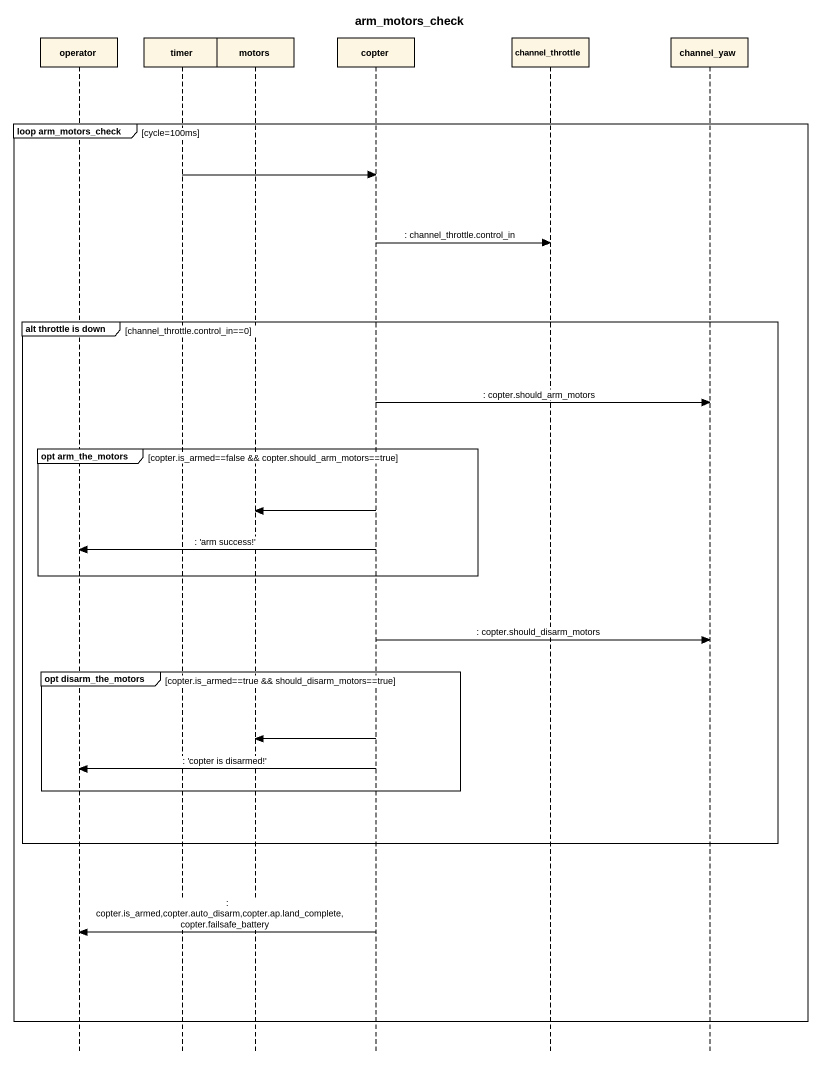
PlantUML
@startuml
title arm_motors_check
hide footbox
participant operator
participant timer
participant motors
participant copter
participant channel_throttle
participant channel_yaw

group loop arm_motors_check [cycle=100ms]
  timer -> copter
  copter -> channel_throttle : : channel_throttle.control_in
  group alt throttle is down [channel_throttle.control_in==0]
    copter -> channel_yaw : : copter.should_arm_motors
    group opt arm_the_motors [copter.is_armed==false && copter.should_arm_motors==true]
      copter -> motors
      copter -> operator : : 'arm success!'
    end
    copter -> channel_yaw : : copter.should_disarm_motors
    group opt disarm_the_motors [copter.is_armed==true && should_disarm_motors==true]
      copter -> motors
      copter -> operator : : 'copter is disarmed!'
    end
  end
  copter -> operator : : copter.is_armed,copter.auto_disarm,copter.ap.land_complete,copter.failsafe_battery
end
@enduml
